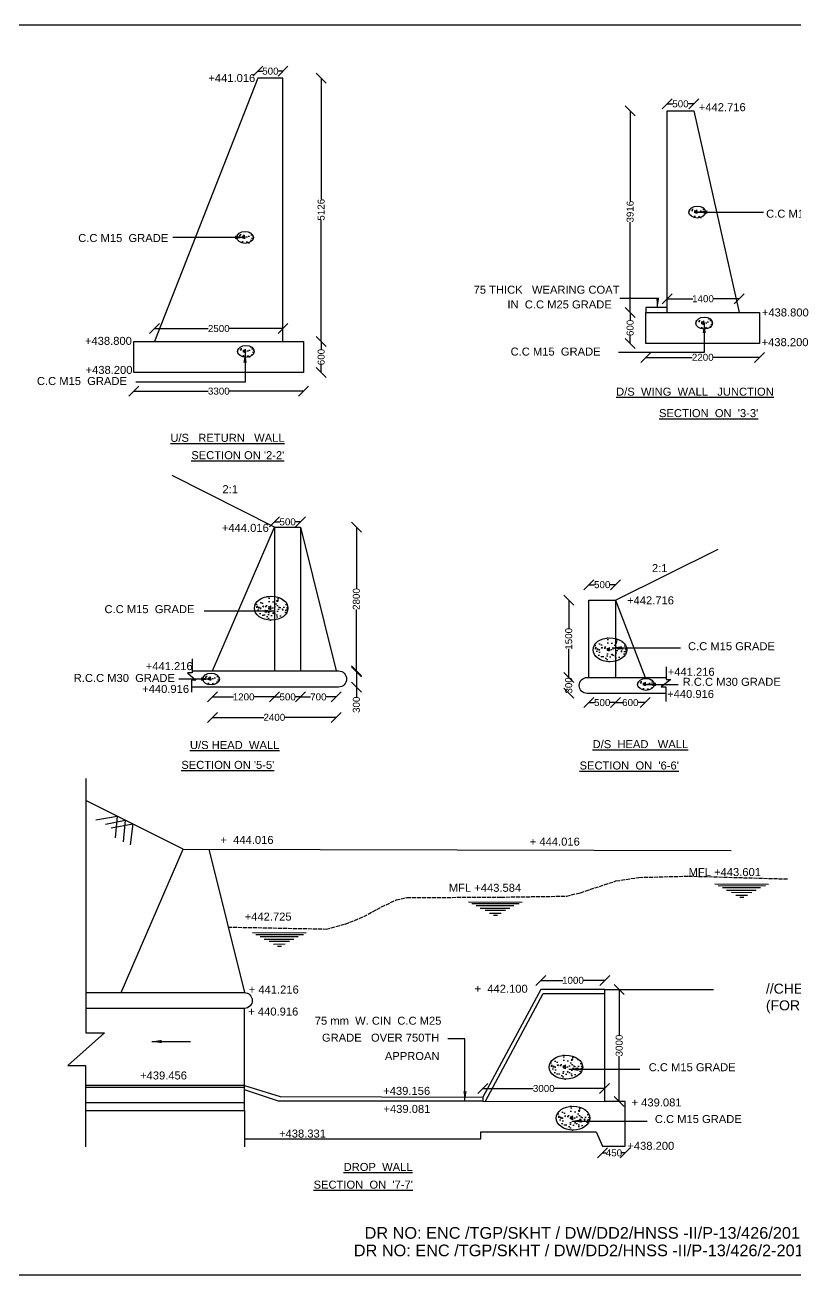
# Model space of a CAD drawing. Header units: millimetres. Extents: x 11595 to 17433, y 7827 to 11576.
# Drawn here: x 13034 to 15345, y 7827 to 11576 of the extents above; entities that cross this region are included whole.
import ezdxf

# ---------------------------------------------------------------- set-up
doc = ezdxf.new("R2010")
doc.units = ezdxf.units.MM
doc.header["$MEASUREMENT"] = 0
doc.linetypes.add('ACAD_ISO02W100', pattern=[15, 12, -3])
doc.layers.add('DIMENSION', color=7, linetype='Continuous')
doc.styles.get("Standard").update_dxf_attribs({"font": 'arial.ttf', "height": 21})
doc.dimstyles.get("Standard").update_dxf_attribs({"dimtxt": 24, "dimasz": 30, "dimexe": 0.18, "dimexo": 0.0625, "dimgap": 0.09, "dimtad": 0, "dimdec": 0, "dimzin": 0, "dimdsep": 46, "dimtxsty": 'Standard', "dimblk": 'OBLIQUE', "dimcen": 0.09, "dimse1": 1, "dimse2": 1, "dimadec": 0, "dimazin": 0, "dimtfac": 1, "dimtdec": 0, "dimtofl": 0, "dimtmove": 0, "dimatfit": 3, "dimfxl": 1, "dimtolj": 1, "dimtzin": 0, "dimarcsym": 0})

# ---------------------------------------------------------------- blocks, each defined once
blk = doc.blocks.new('_Oblique')
at = {"color": 0, "linetype": 'ByBlock', "lineweight": -2}
blk.add_line((-0.5, -0.5), (0.5, 0.5), dxfattribs=at)
blk = doc.blocks.new('*D9')
at = {"layer": 'Defpoints', "color": 0}
for p in [(13808.1, 11437.3), (13732.6, 11416.7), (13808.1, 11416.7)]:
    blk.add_point(p, dxfattribs=at)
at = {"layer": 'DIMENSION', "color": 0, "lineweight": -2}
for p, q in [((13732.6, 11437.3), (13747.1, 11437.3)), ((13808.1, 11437.3), (13793.6, 11437.3))]:
    blk.add_line(p, q, dxfattribs=at)
at = {"layer": 'DIMENSION', "color": 0, "lineweight": -2, "xscale": 30, "yscale": 30, "zscale": 30, "rotation": 180}
blk.add_blockref('_Oblique', (13732.6, 11437.3), dxfattribs=at)
at = {"layer": 'DIMENSION', "color": 0, "lineweight": -2, "xscale": 30, "yscale": 30, "zscale": 30}
blk.add_blockref('_Oblique', (13808.1, 11437.3), dxfattribs=at)
at = {"layer": 'DIMENSION', "color": 0, "insert": (13770.3, 11437.3), "char_height": 21, "attachment_point": 5}
blk.add_mtext('\\A1;500', dxfattribs=at)
blk = doc.blocks.new('*D10')
at = {"layer": 'Defpoints', "color": 0}
for p in [(13808.1, 11416.7), (13808.1, 10626.8), (13922.5, 10626.8)]:
    blk.add_point(p, dxfattribs=at)
at = {"layer": 'DIMENSION', "color": 0, "lineweight": -2}
for p, q in [((13922.5, 11416.7), (13922.5, 11053.1)), ((13922.5, 10626.8), (13922.5, 10990.3))]:
    blk.add_line(p, q, dxfattribs=at)
at = {"layer": 'DIMENSION', "color": 0, "lineweight": -2, "xscale": 30, "yscale": 30, "zscale": 30}
for p, rotation in [((13922.5, 11416.7), 90), ((13922.5, 10626.8), 270)]:
    blk.add_blockref('_Oblique', p, dxfattribs=dict(at, rotation=rotation))
at = {"layer": 'DIMENSION', "color": 0, "insert": (13922.5, 11021.7), "char_height": 21, "attachment_point": 5, "rotation": 90}
blk.add_mtext('\\A1;5126', dxfattribs=at)
blk = doc.blocks.new('*D11')
at = {"layer": 'Defpoints', "color": 0}
for p in [(13870.1, 10626.8), (13870.1, 10533.1), (13922.5, 10533.1)]:
    blk.add_point(p, dxfattribs=at)
at = {"layer": 'DIMENSION', "color": 0, "lineweight": -2}
for p, q in [((13922.5, 10626.8), (13922.5, 10603.2)), ((13922.5, 10533.1), (13922.5, 10556.6))]:
    blk.add_line(p, q, dxfattribs=at)
at = {"layer": 'DIMENSION', "color": 0, "lineweight": -2, "xscale": 30, "yscale": 30, "zscale": 30}
for p, rotation in [((13922.5, 10626.8), 90), ((13922.5, 10533.1), 270)]:
    blk.add_blockref('_Oblique', p, dxfattribs=dict(at, rotation=rotation))
at = {"layer": 'DIMENSION', "color": 0, "insert": (13922.5, 10579.9), "char_height": 21, "attachment_point": 5, "rotation": 90}
blk.add_mtext('\\A1;600', dxfattribs=at)
blk = doc.blocks.new('*D12')
at = {"layer": 'Defpoints', "color": 0}
for p in [(13808.1, 10665.3), (13422.7, 10626.8), (13808.1, 10626.8)]:
    blk.add_point(p, dxfattribs=at)
at = {"layer": 'DIMENSION', "color": 0, "lineweight": -2}
for p, q in [((13422.7, 10665.3), (13583.8, 10665.3)), ((13808.1, 10665.3), (13647, 10665.3))]:
    blk.add_line(p, q, dxfattribs=at)
at = {"layer": 'DIMENSION', "color": 0, "lineweight": -2, "xscale": 30, "yscale": 30, "zscale": 30, "rotation": 180}
blk.add_blockref('_Oblique', (13422.7, 10665.3), dxfattribs=at)
at = {"layer": 'DIMENSION', "color": 0, "lineweight": -2, "xscale": 30, "yscale": 30, "zscale": 30}
blk.add_blockref('_Oblique', (13808.1, 10665.3), dxfattribs=at)
at = {"layer": 'DIMENSION', "color": 0, "insert": (13615.4, 10665.3), "char_height": 21, "attachment_point": 5}
blk.add_mtext('\\A1;2500', dxfattribs=at)
blk = doc.blocks.new('*D13')
at = {"layer": 'Defpoints', "color": 0}
for p in [(13360.8, 10533.1), (13870.1, 10533.1), (13870.1, 10477.6)]:
    blk.add_point(p, dxfattribs=at)
at = {"layer": 'DIMENSION', "color": 0, "lineweight": -2}
for p, q in [((13360.8, 10477.6), (13584, 10477.6)), ((13870.1, 10477.6), (13646.9, 10477.6))]:
    blk.add_line(p, q, dxfattribs=at)
at = {"layer": 'DIMENSION', "color": 0, "lineweight": -2, "xscale": 30, "yscale": 30, "zscale": 30, "rotation": 180}
blk.add_blockref('_Oblique', (13360.8, 10477.6), dxfattribs=at)
at = {"layer": 'DIMENSION', "color": 0, "lineweight": -2, "xscale": 30, "yscale": 30, "zscale": 30}
blk.add_blockref('_Oblique', (13870.1, 10477.6), dxfattribs=at)
at = {"layer": 'DIMENSION', "color": 0, "insert": (13615.5, 10477.6), "char_height": 21, "attachment_point": 5}
blk.add_mtext('\\A1;3300', dxfattribs=at)
blk = doc.blocks.new('*D14')
at = {"layer": 'Defpoints', "color": 0}
for p in [(15041.2, 11339.3), (14960.5, 11318.1), (15041.2, 11318.1)]:
    blk.add_point(p, dxfattribs=at)
at = {"layer": 'DIMENSION', "color": 0, "lineweight": -2}
for p, q in [((14960.5, 11339.3), (14977.6, 11339.3)), ((15041.2, 11339.3), (15024.1, 11339.3))]:
    blk.add_line(p, q, dxfattribs=at)
at = {"layer": 'DIMENSION', "color": 0, "lineweight": -2, "xscale": 30, "yscale": 30, "zscale": 30, "rotation": 180}
blk.add_blockref('_Oblique', (14960.5, 11339.3), dxfattribs=at)
at = {"layer": 'DIMENSION', "color": 0, "lineweight": -2, "xscale": 30, "yscale": 30, "zscale": 30}
blk.add_blockref('_Oblique', (15041.2, 11339.3), dxfattribs=at)
at = {"layer": 'DIMENSION', "color": 0, "insert": (15000.8, 11339.3), "char_height": 21, "attachment_point": 5}
blk.add_mtext('\\A1;500', dxfattribs=at)
blk = doc.blocks.new('*D15')
at = {"layer": 'Defpoints', "color": 0}
for p in [(14960.5, 11318.1), (14849.8, 10713.8), (14960.5, 10713.8)]:
    blk.add_point(p, dxfattribs=at)
at = {"layer": 'DIMENSION', "color": 0, "lineweight": -2}
for p, q in [((14849.8, 11318.1), (14849.8, 11047.4)), ((14849.8, 10713.8), (14849.8, 10984.5))]:
    blk.add_line(p, q, dxfattribs=at)
at = {"layer": 'DIMENSION', "color": 0, "lineweight": -2, "xscale": 30, "yscale": 30, "zscale": 30}
for p, rotation in [((14849.8, 11318.1), 90), ((14849.8, 10713.8), 270)]:
    blk.add_blockref('_Oblique', p, dxfattribs=dict(at, rotation=rotation))
at = {"layer": 'DIMENSION', "color": 0, "insert": (14849.8, 11016), "char_height": 21, "attachment_point": 5, "rotation": 90}
blk.add_mtext('\\A1;3916', dxfattribs=at)
blk = doc.blocks.new('*D16')
at = {"layer": 'Defpoints', "color": 0}
for p in [(14897.1, 10713.8), (14849.8, 10620.9), (14897.1, 10620.9)]:
    blk.add_point(p, dxfattribs=at)
at = {"layer": 'DIMENSION', "color": 0, "lineweight": -2}
for p, q in [((14849.8, 10713.8), (14849.8, 10690.7)), ((14849.8, 10620.9), (14849.8, 10644))]:
    blk.add_line(p, q, dxfattribs=at)
at = {"layer": 'DIMENSION', "color": 0, "lineweight": -2, "xscale": 30, "yscale": 30, "zscale": 30}
for p, rotation in [((14849.8, 10713.8), 90), ((14849.8, 10620.9), 270)]:
    blk.add_blockref('_Oblique', p, dxfattribs=dict(at, rotation=rotation))
at = {"layer": 'DIMENSION', "color": 0, "insert": (14849.8, 10667.3), "char_height": 21, "attachment_point": 5, "rotation": 90}
blk.add_mtext('\\A1;600', dxfattribs=at)
blk = doc.blocks.new('*D17')
at = {"layer": 'Defpoints', "color": 0}
for p in [(14897.1, 10620.9), (15238.4, 10620.9), (15238.4, 10579)]:
    blk.add_point(p, dxfattribs=at)
at = {"layer": 'DIMENSION', "color": 0, "lineweight": -2}
for p, q in [((14897.1, 10579), (15036.2, 10579)), ((15238.4, 10579), (15099.3, 10579))]:
    blk.add_line(p, q, dxfattribs=at)
at = {"layer": 'DIMENSION', "color": 0, "lineweight": -2, "xscale": 30, "yscale": 30, "zscale": 30, "rotation": 180}
blk.add_blockref('_Oblique', (14897.1, 10579), dxfattribs=at)
at = {"layer": 'DIMENSION', "color": 0, "lineweight": -2, "xscale": 30, "yscale": 30, "zscale": 30}
blk.add_blockref('_Oblique', (15238.4, 10579), dxfattribs=at)
at = {"layer": 'DIMENSION', "color": 0, "insert": (15067.8, 10579), "char_height": 21, "attachment_point": 5}
blk.add_mtext('\\A1;2200', dxfattribs=at)
blk = doc.blocks.new('*D18')
at = {"layer": 'Defpoints', "color": 0}
for p in [(15176.6, 10754.7), (14960.5, 10713.8), (15176.6, 10713.8)]:
    blk.add_point(p, dxfattribs=at)
at = {"layer": 'DIMENSION', "color": 0, "lineweight": -2}
for p, q in [((14960.5, 10754.7), (15038.1, 10754.7)), ((15176.6, 10754.7), (15099, 10754.7))]:
    blk.add_line(p, q, dxfattribs=at)
at = {"layer": 'DIMENSION', "color": 0, "lineweight": -2, "xscale": 30, "yscale": 30, "zscale": 30, "rotation": 180}
blk.add_blockref('_Oblique', (14960.5, 10754.7), dxfattribs=at)
at = {"layer": 'DIMENSION', "color": 0, "lineweight": -2, "xscale": 30, "yscale": 30, "zscale": 30}
blk.add_blockref('_Oblique', (15176.6, 10754.7), dxfattribs=at)
at = {"layer": 'DIMENSION', "color": 0, "insert": (15068.5, 10754.7), "char_height": 21, "attachment_point": 5}
blk.add_mtext('\\A1;1400', dxfattribs=at)
blk = doc.blocks.new('*D24')
at = {"layer": 'Defpoints', "color": 0}
for p in [(13861.1, 10085.4), (13782.8, 10069.8), (13861.1, 10069.8)]:
    blk.add_point(p, dxfattribs=at)
at = {"layer": 'DIMENSION', "color": 0, "lineweight": -2}
for p, q in [((13782.8, 10085.4), (13798.7, 10085.4)), ((13861.1, 10085.4), (13845.2, 10085.4))]:
    blk.add_line(p, q, dxfattribs=at)
at = {"layer": 'DIMENSION', "color": 0, "lineweight": -2, "xscale": 30, "yscale": 30, "zscale": 30, "rotation": 180}
blk.add_blockref('_Oblique', (13782.8, 10085.4), dxfattribs=at)
at = {"layer": 'DIMENSION', "color": 0, "lineweight": -2, "xscale": 30, "yscale": 30, "zscale": 30}
blk.add_blockref('_Oblique', (13861.1, 10085.4), dxfattribs=at)
at = {"layer": 'DIMENSION', "color": 0, "insert": (13822, 10085.4), "char_height": 21, "attachment_point": 5}
blk.add_mtext('\\A1;500', dxfattribs=at)
blk = doc.blocks.new('*D25')
at = {"layer": 'Defpoints', "color": 0}
for p in [(13861.1, 10069.8), (13967.4, 9638.4), (14028.3, 9638.4)]:
    blk.add_point(p, dxfattribs=at)
at = {"layer": 'DIMENSION', "color": 0, "lineweight": -2}
for p, q in [((14028.3, 10069.8), (14028.3, 9885.7)), ((14028.3, 9638.4), (14028.3, 9822.5))]:
    blk.add_line(p, q, dxfattribs=at)
at = {"layer": 'DIMENSION', "color": 0, "lineweight": -2, "xscale": 30, "yscale": 30, "zscale": 30}
for p, rotation in [((14028.3, 10069.8), 90), ((14028.3, 9638.4), 270)]:
    blk.add_blockref('_Oblique', p, dxfattribs=dict(at, rotation=rotation))
at = {"layer": 'DIMENSION', "color": 0, "insert": (14028.3, 9854.1), "char_height": 21, "attachment_point": 5, "rotation": 90}
blk.add_mtext('\\A1;2800', dxfattribs=at)
blk = doc.blocks.new('*D26')
at = {"layer": 'Defpoints', "color": 0}
for p in [(13968.1, 9635.6), (13968.1, 9590.1), (14028.3, 9590.1)]:
    blk.add_point(p, dxfattribs=at)
at = {"layer": 'DIMENSION', "color": 0, "lineweight": -2}
for p, q in [((14028.3, 9635.6), (14028.3, 9590.1)), ((14028.3, 9590.1), (14028.3, 9560.1))]:
    blk.add_line(p, q, dxfattribs=at)
at = {"layer": 'DIMENSION', "color": 0, "lineweight": -2, "xscale": 30, "yscale": 30, "zscale": 30}
for p, rotation in [((14028.3, 9635.6), 90), ((14028.3, 9590.1), 270)]:
    blk.add_blockref('_Oblique', p, dxfattribs=dict(at, rotation=rotation))
at = {"layer": 'DIMENSION', "color": 0, "insert": (14028.3, 9536.9), "char_height": 21, "attachment_point": 5, "rotation": 90}
blk.add_mtext('\\A1;300', dxfattribs=at)
blk = doc.blocks.new('*D27')
at = {"layer": 'Defpoints', "color": 0}
for p in [(13596.9, 9638.4), (13782.8, 9638.4), (13782.8, 9560.4)]:
    blk.add_point(p, dxfattribs=at)
at = {"layer": 'DIMENSION', "color": 0, "lineweight": -2}
for p, q in [((13596.9, 9560.4), (13659.4, 9560.4)), ((13782.8, 9560.4), (13720.3, 9560.4))]:
    blk.add_line(p, q, dxfattribs=at)
at = {"layer": 'DIMENSION', "color": 0, "lineweight": -2, "xscale": 30, "yscale": 30, "zscale": 30, "rotation": 180}
blk.add_blockref('_Oblique', (13596.9, 9560.4), dxfattribs=at)
at = {"layer": 'DIMENSION', "color": 0, "lineweight": -2, "xscale": 30, "yscale": 30, "zscale": 30}
blk.add_blockref('_Oblique', (13782.8, 9560.4), dxfattribs=at)
at = {"layer": 'DIMENSION', "color": 0, "insert": (13689.9, 9560.4), "char_height": 21, "attachment_point": 5}
blk.add_mtext('\\A1;1200', dxfattribs=at)
blk = doc.blocks.new('*D28')
at = {"layer": 'Defpoints', "color": 0}
for p in [(13782.8, 9638.4), (13861.1, 9638.4), (13861.1, 9560.4)]:
    blk.add_point(p, dxfattribs=at)
at = {"layer": 'DIMENSION', "color": 0, "lineweight": -2}
for p, q in [((13782.8, 9560.4), (13798.7, 9560.4)), ((13861.1, 9560.4), (13845.2, 9560.4))]:
    blk.add_line(p, q, dxfattribs=at)
at = {"layer": 'DIMENSION', "color": 0, "lineweight": -2, "xscale": 30, "yscale": 30, "zscale": 30, "rotation": 180}
blk.add_blockref('_Oblique', (13782.8, 9560.4), dxfattribs=at)
at = {"layer": 'DIMENSION', "color": 0, "lineweight": -2, "xscale": 30, "yscale": 30, "zscale": 30}
blk.add_blockref('_Oblique', (13861.1, 9560.4), dxfattribs=at)
at = {"layer": 'DIMENSION', "color": 0, "insert": (13822, 9560.4), "char_height": 21, "attachment_point": 5}
blk.add_mtext('\\A1;500', dxfattribs=at)
blk = doc.blocks.new('*D29')
at = {"layer": 'Defpoints', "color": 0}
for p in [(13967.4, 9638.4), (13861.1, 9560.4), (13967.4, 9560.4)]:
    blk.add_point(p, dxfattribs=at)
at = {"layer": 'DIMENSION', "color": 0, "lineweight": -2}
for p, q in [((13861.1, 9560.4), (13891.1, 9560.4)), ((13967.4, 9560.4), (13937.4, 9560.4))]:
    blk.add_line(p, q, dxfattribs=at)
at = {"layer": 'DIMENSION', "color": 0, "lineweight": -2, "xscale": 30, "yscale": 30, "zscale": 30, "rotation": 180}
blk.add_blockref('_Oblique', (13861.1, 9560.4), dxfattribs=at)
at = {"layer": 'DIMENSION', "color": 0, "lineweight": -2, "xscale": 30, "yscale": 30, "zscale": 30}
blk.add_blockref('_Oblique', (13967.4, 9560.4), dxfattribs=at)
at = {"layer": 'DIMENSION', "color": 0, "insert": (13914.2, 9560.4), "char_height": 21, "attachment_point": 5}
blk.add_mtext('\\A1;700', dxfattribs=at)
blk = doc.blocks.new('*D30')
at = {"layer": 'Defpoints', "color": 0}
for p in [(13596.9, 9638.4), (13967.4, 9638.4), (13967.4, 9499.2)]:
    blk.add_point(p, dxfattribs=at)
at = {"layer": 'DIMENSION', "color": 0, "lineweight": -2}
for p, q in [((13596.9, 9499.2), (13750.6, 9499.2)), ((13967.4, 9499.2), (13813.7, 9499.2))]:
    blk.add_line(p, q, dxfattribs=at)
at = {"layer": 'DIMENSION', "color": 0, "lineweight": -2, "xscale": 30, "yscale": 30, "zscale": 30, "rotation": 180}
blk.add_blockref('_Oblique', (13596.9, 9499.2), dxfattribs=at)
at = {"layer": 'DIMENSION', "color": 0, "lineweight": -2, "xscale": 30, "yscale": 30, "zscale": 30}
blk.add_blockref('_Oblique', (13967.4, 9499.2), dxfattribs=at)
at = {"layer": 'DIMENSION', "color": 0, "insert": (13782.1, 9499.2), "char_height": 21, "attachment_point": 5}
blk.add_mtext('\\A1;2400', dxfattribs=at)
blk = doc.blocks.new('*D31')
at = {"layer": 'Defpoints', "color": 0}
for p in [(14806, 9897.1), (14726, 9850.6), (14806, 9850.6)]:
    blk.add_point(p, dxfattribs=at)
at = {"layer": 'DIMENSION', "color": 0, "lineweight": -2}
for p, q in [((14726, 9897.1), (14742.8, 9897.1)), ((14806, 9897.1), (14789.3, 9897.1))]:
    blk.add_line(p, q, dxfattribs=at)
at = {"layer": 'DIMENSION', "color": 0, "lineweight": -2, "xscale": 30, "yscale": 30, "zscale": 30, "rotation": 180}
blk.add_blockref('_Oblique', (14726, 9897.1), dxfattribs=at)
at = {"layer": 'DIMENSION', "color": 0, "lineweight": -2, "xscale": 30, "yscale": 30, "zscale": 30}
blk.add_blockref('_Oblique', (14806, 9897.1), dxfattribs=at)
at = {"layer": 'DIMENSION', "color": 0, "insert": (14766, 9897.1), "char_height": 21, "attachment_point": 5}
blk.add_mtext('\\A1;500', dxfattribs=at)
blk = doc.blocks.new('*D32')
at = {"layer": 'Defpoints', "color": 0}
for p in [(14726, 9850.6), (14665.6, 9618.9), (14726, 9618.9)]:
    blk.add_point(p, dxfattribs=at)
at = {"layer": 'DIMENSION', "color": 0, "lineweight": -2}
for p, q in [((14665.6, 9850.6), (14665.6, 9765.2)), ((14665.6, 9618.9), (14665.6, 9704.3))]:
    blk.add_line(p, q, dxfattribs=at)
at = {"layer": 'DIMENSION', "color": 0, "lineweight": -2, "xscale": 30, "yscale": 30, "zscale": 30}
for p, rotation in [((14665.6, 9850.6), 90), ((14665.6, 9618.9), 270)]:
    blk.add_blockref('_Oblique', p, dxfattribs=dict(at, rotation=rotation))
at = {"layer": 'DIMENSION', "color": 0, "insert": (14665.6, 9734.8), "char_height": 21, "attachment_point": 5, "rotation": 90}
blk.add_mtext('\\A1;1500', dxfattribs=at)
blk = doc.blocks.new('*D33')
at = {"layer": 'Defpoints', "color": 0}
for p in [(14665.6, 9618.9), (14665.6, 9571.4), (14665.6, 9571.4)]:
    blk.add_point(p, dxfattribs=at)
at = {"layer": 'DIMENSION', "color": 0, "lineweight": -2}
for p, q in [((14665.6, 9618.9), (14665.6, 9618.4)), ((14665.6, 9571.4), (14665.6, 9571.9))]:
    blk.add_line(p, q, dxfattribs=at)
at = {"layer": 'DIMENSION', "color": 0, "lineweight": -2, "xscale": 30, "yscale": 30, "zscale": 30}
for p, rotation in [((14665.6, 9618.9), 90), ((14665.6, 9571.4), 270)]:
    blk.add_blockref('_Oblique', p, dxfattribs=dict(at, rotation=rotation))
at = {"layer": 'DIMENSION', "color": 0, "insert": (14665.6, 9595.1), "char_height": 21, "attachment_point": 5, "rotation": 90}
blk.add_mtext('\\A1;300', dxfattribs=at)
blk = doc.blocks.new('*D34')
at = {"layer": 'Defpoints', "color": 0}
for p in [(14726, 9618.9), (14806, 9618.9), (14806, 9543.4)]:
    blk.add_point(p, dxfattribs=at)
at = {"layer": 'DIMENSION', "color": 0, "lineweight": -2}
for p, q in [((14726, 9543.4), (14742.8, 9543.4)), ((14806, 9543.4), (14789.3, 9543.4))]:
    blk.add_line(p, q, dxfattribs=at)
at = {"layer": 'DIMENSION', "color": 0, "lineweight": -2, "xscale": 30, "yscale": 30, "zscale": 30, "rotation": 180}
blk.add_blockref('_Oblique', (14726, 9543.4), dxfattribs=at)
at = {"layer": 'DIMENSION', "color": 0, "lineweight": -2, "xscale": 30, "yscale": 30, "zscale": 30}
blk.add_blockref('_Oblique', (14806, 9543.4), dxfattribs=at)
at = {"layer": 'DIMENSION', "color": 0, "insert": (14766, 9543.4), "char_height": 21, "attachment_point": 5}
blk.add_mtext('\\A1;500', dxfattribs=at)
blk = doc.blocks.new('*D35')
at = {"layer": 'Defpoints', "color": 0}
for p in [(14806, 9618.9), (14894.7, 9618.9), (14894.7, 9543.4)]:
    blk.add_point(p, dxfattribs=at)
at = {"layer": 'DIMENSION', "color": 0, "lineweight": -2}
for p, q in [((14806, 9543.4), (14827.1, 9543.4)), ((14894.7, 9543.4), (14873.7, 9543.4))]:
    blk.add_line(p, q, dxfattribs=at)
at = {"layer": 'DIMENSION', "color": 0, "lineweight": -2, "xscale": 30, "yscale": 30, "zscale": 30, "rotation": 180}
blk.add_blockref('_Oblique', (14806, 9543.4), dxfattribs=at)
at = {"layer": 'DIMENSION', "color": 0, "lineweight": -2, "xscale": 30, "yscale": 30, "zscale": 30}
blk.add_blockref('_Oblique', (14894.7, 9543.4), dxfattribs=at)
at = {"layer": 'DIMENSION', "color": 0, "insert": (14850.4, 9543.4), "char_height": 21, "attachment_point": 5}
blk.add_mtext('\\A1;600', dxfattribs=at)
blk = doc.blocks.new('*D41')
at = {"layer": 'Defpoints', "color": 0}
for p in [(14774.2, 8710.4), (14582.2, 8683.1), (14774.2, 8683.1)]:
    blk.add_point(p, dxfattribs=at)
at = {"layer": 'DIMENSION', "color": 0, "lineweight": -2}
for p, q in [((14582.2, 8710.4), (14647.7, 8710.4)), ((14774.2, 8710.4), (14708.6, 8710.4))]:
    blk.add_line(p, q, dxfattribs=at)
at = {"layer": 'DIMENSION', "color": 0, "lineweight": -2, "xscale": 30, "yscale": 30, "zscale": 30, "rotation": 180}
blk.add_blockref('_Oblique', (14582.2, 8710.4), dxfattribs=at)
at = {"layer": 'DIMENSION', "color": 0, "lineweight": -2, "xscale": 30, "yscale": 30, "zscale": 30}
blk.add_blockref('_Oblique', (14774.2, 8710.4), dxfattribs=at)
at = {"layer": 'DIMENSION', "color": 0, "insert": (14678.2, 8710.4), "char_height": 21, "attachment_point": 5}
blk.add_mtext('\\A1;1000', dxfattribs=at)
blk = doc.blocks.new('*D42')
at = {"layer": 'Defpoints', "color": 0}
for p in [(14774.2, 8683.1), (14773.3, 8346.7), (14817, 8346.7)]:
    blk.add_point(p, dxfattribs=at)
at = {"layer": 'DIMENSION', "color": 0, "lineweight": -2}
for p, q in [((14817, 8683.1), (14817, 8546.3)), ((14817, 8346.7), (14817, 8483.5))]:
    blk.add_line(p, q, dxfattribs=at)
at = {"layer": 'DIMENSION', "color": 0, "lineweight": -2, "xscale": 30, "yscale": 30, "zscale": 30}
for p, rotation in [((14817, 8683.1), 90), ((14817, 8346.7), 270)]:
    blk.add_blockref('_Oblique', p, dxfattribs=dict(at, rotation=rotation))
at = {"layer": 'DIMENSION', "color": 0, "insert": (14817, 8514.9), "char_height": 21, "attachment_point": 5, "rotation": 90}
blk.add_mtext('\\A1;3000', dxfattribs=at)
blk = doc.blocks.new('*D43')
at = {"layer": 'Defpoints', "color": 0}
for p in [(14773.3, 8386.1), (14408.1, 8353.9), (14773.3, 8346.7)]:
    blk.add_point(p, dxfattribs=at)
at = {"layer": 'DIMENSION', "color": 0, "lineweight": -2}
for p, q in [((14408.1, 8386.1), (14559.3, 8386.1)), ((14773.3, 8386.1), (14622.1, 8386.1))]:
    blk.add_line(p, q, dxfattribs=at)
at = {"layer": 'DIMENSION', "color": 0, "lineweight": -2, "xscale": 30, "yscale": 30, "zscale": 30, "rotation": 180}
blk.add_blockref('_Oblique', (14408.1, 8386.1), dxfattribs=at)
at = {"layer": 'DIMENSION', "color": 0, "lineweight": -2, "xscale": 30, "yscale": 30, "zscale": 30}
blk.add_blockref('_Oblique', (14773.3, 8386.1), dxfattribs=at)
at = {"layer": 'DIMENSION', "color": 0, "insert": (14590.7, 8386.1), "char_height": 21, "attachment_point": 5}
blk.add_mtext('\\A1;3000', dxfattribs=at)
blk = doc.blocks.new('*D44')
at = {"layer": 'Defpoints', "color": 0}
for p in [(14767.3, 8213.1), (14835.1, 8213.1), (14835.1, 8192.9)]:
    blk.add_point(p, dxfattribs=at)
at = {"layer": 'DIMENSION', "color": 0, "lineweight": -2}
for p, q in [((14767.3, 8192.9), (14777.5, 8192.9)), ((14835.1, 8192.9), (14824.8, 8192.9))]:
    blk.add_line(p, q, dxfattribs=at)
at = {"layer": 'DIMENSION', "color": 0, "lineweight": -2, "xscale": 30, "yscale": 30, "zscale": 30, "rotation": 180}
blk.add_blockref('_Oblique', (14767.3, 8192.9), dxfattribs=at)
at = {"layer": 'DIMENSION', "color": 0, "lineweight": -2, "xscale": 30, "yscale": 30, "zscale": 30}
blk.add_blockref('_Oblique', (14835.1, 8192.9), dxfattribs=at)
at = {"layer": 'DIMENSION', "color": 0, "insert": (14801.2, 8192.9), "char_height": 21, "attachment_point": 5}
blk.add_mtext('\\A1;450', dxfattribs=at)

msp = doc.modelspace()

# ---------------------------------------------------------------- hatches: boundary and pattern name
at = {"layer": 'DIMENSION'}
h = msp.add_hatch(dxfattribs=at)
h.set_pattern_fill('AR-CONC', color=0, scale=5, style=0)
h.set_pattern_definition([(50, (2756.71, -11.623), (35.86301, -3.137607), [3.75, -41.25]), (355, (2756.71, -11.623), (-6.93757, 37.60961), [3, -33]), (100.4514, (2759.7, -11.884), (28.92547, 34.47198), [3.18701, -35.057106]), (46.1842, (2756.71, -1.623), (53.36205, -8.27595), [5.625, -61.875]), (96.6356, (2761.16, -2.313), (46.73314, 48.7059), [4.78051, -52.58565]), (351.1842, (2756.71, -1.623), (46.7331, 48.70593), [4.5, -49.5]), (21, (2761.71, -4.123), (29.84535, -20.130945), [3.75, -41.25]), (326, (2761.71, -4.123), (12.16577, 36.2575), [3, -33]), (71.4514, (2764.2, -5.8), (42.01113, 16.126525), [3.18701, -35.057106]), (37.5, (2756.711, -11.623), (0.607993, 16.644693), [0, -32.6, 0, -33.5, 0, -33.125]), (7.5, (2756.711, -11.623), (13.153477, 19.720586), [0, -19.1, 0, -31.85, 0, -12.625]), (327.5, (2745.561, -11.623), (26.691122, -1.127744), [0, -12.5, 0, -39, 0, -51.75]), (317.5, (2740.561, -11.623), (29.15931, 5.00525), [0, -16.25, 0, -25.9, 0, -36.75])])
edge = h.paths.add_edge_path()
edge.add_ellipse((15051.4, 11014.7), major_axis=(-25, 0), ratio=0.715232, start_angle=0, end_angle=360)
h = msp.add_hatch(dxfattribs=at)
h.set_pattern_fill('AR-CONC', color=0, scale=5, style=0)
h.set_pattern_definition([(50, (1399.598, -87.482), (35.86301, -3.137607), [3.75, -41.25]), (355, (1399.598, -87.48), (-6.93757, 37.60961), [3, -33]), (100.4514, (1402.586, -87.743), (28.92547, 34.47198), [3.18701, -35.057106]), (46.1842, (1399.598, -77.48), (53.36205, -8.27595), [5.625, -61.875]), (96.6356, (1404.045, -78.17), (46.73314, 48.7059), [4.78051, -52.58565]), (351.1842, (1399.6, -77.48), (46.7331, 48.70593), [4.5, -49.5]), (21, (1404.598, -79.982), (29.84535, -20.130945), [3.75, -41.25]), (326, (1404.598, -79.98), (12.16577, 36.2575), [3, -33]), (71.4514, (1407.085, -81.66), (42.01113, 16.126525), [3.18701, -35.057106]), (37.5, (1399.598, -87.482), (0.607993, 16.644693), [0, -32.6, 0, -33.5, 0, -33.125]), (7.5, (1399.598, -87.482), (13.153477, 19.720586), [0, -19.1, 0, -31.85, 0, -12.625]), (327.5, (1388.448, -87.482), (26.691122, -1.127744), [0, -12.5, 0, -39, 0, -51.75]), (317.5, (1383.448, -87.482), (29.15931, 5.00525), [0, -16.25, 0, -25.9, 0, -36.75])])
edge = h.paths.add_edge_path()
edge.add_ellipse((13694.2, 10938.8), major_axis=(-25, 0), ratio=0.715232, start_angle=0, end_angle=360)
h = msp.add_hatch(dxfattribs=at)
h.set_pattern_fill('AR-CONC', color=0, scale=5, style=0)
h.set_pattern_definition([(50, (2777.57, -344.752), (35.86301, -3.137607), [3.75, -41.25]), (355, (2777.57, -344.752), (-6.93757, 37.60961), [3, -33]), (100.4514, (2780.56, -345.013), (28.92547, 34.47198), [3.18701, -35.057106]), (46.1842, (2777.57, -334.75), (53.36205, -8.27595), [5.625, -61.875]), (96.6356, (2782.02, -335.44), (46.73314, 48.7059), [4.78051, -52.58565]), (351.1842, (2777.57, -334.75), (46.7331, 48.70593), [4.5, -49.5]), (21, (2782.57, -337.252), (29.84535, -20.130945), [3.75, -41.25]), (326, (2782.57, -337.252), (12.16577, 36.2575), [3, -33]), (71.4514, (2785.058, -338.93), (42.01113, 16.126525), [3.18701, -35.057106]), (37.5, (2777.571, -344.752), (0.607993, 16.644693), [0, -32.6, 0, -33.5, 0, -33.125]), (7.5, (2777.57, -344.752), (13.153477, 19.720586), [0, -19.1, 0, -31.85, 0, -12.625]), (327.5, (2766.421, -344.752), (26.691122, -1.127744), [0, -12.5, 0, -39, 0, -51.75]), (317.5, (2761.42, -344.752), (29.15931, 5.00525), [0, -16.25, 0, -25.9, 0, -36.75])])
edge = h.paths.add_edge_path()
edge.add_ellipse((15072.2, 10681.6), major_axis=(-25, 0), ratio=0.715232, start_angle=0, end_angle=360)
h = msp.add_hatch(dxfattribs=at)
h.set_pattern_fill('AR-CONC', color=0, scale=5, style=0)
h.set_pattern_definition([(50, (1402.16, -429.482), (35.86301, -3.137607), [3.75, -41.25]), (355, (1402.16, -429.48), (-6.93757, 37.60961), [3, -33]), (100.4514, (1405.148, -429.743), (28.92547, 34.47198), [3.18701, -35.057106]), (46.1842, (1402.16, -419.48), (53.36205, -8.27595), [5.625, -61.875]), (96.6356, (1406.606, -420.17), (46.73314, 48.7059), [4.78051, -52.58565]), (351.1842, (1402.16, -419.48), (46.7331, 48.70593), [4.5, -49.5]), (21, (1407.16, -421.982), (29.84535, -20.130945), [3.75, -41.25]), (326, (1407.16, -421.98), (12.16577, 36.2575), [3, -33]), (71.4514, (1409.647, -423.66), (42.01113, 16.126525), [3.18701, -35.057106]), (37.5, (1402.16, -429.482), (0.607993, 16.644693), [0, -32.6, 0, -33.5, 0, -33.125]), (7.5, (1402.16, -429.482), (13.153477, 19.720586), [0, -19.1, 0, -31.85, 0, -12.625]), (327.5, (1391.01, -429.482), (26.691122, -1.127744), [0, -12.5, 0, -39, 0, -51.75]), (317.5, (1386.01, -429.482), (29.15931, 5.00525), [0, -16.25, 0, -25.9, 0, -36.75])])
edge = h.paths.add_edge_path()
edge.add_ellipse((13696.8, 10596.8), major_axis=(-25, 0), ratio=0.715232, start_angle=0, end_angle=360)
h = msp.add_hatch(dxfattribs=at)
h.set_pattern_fill('AR-CONC', color=0, scale=5, style=0)
h.set_pattern_definition([(50, (1477.99, -1199.876), (35.86301, -3.137607), [3.75, -41.25]), (355, (1477.99, -1199.876), (-6.93757, 37.60961), [3, -33]), (100.4514, (1480.98, -1200.138), (28.92547, 34.47198), [3.18701, -35.057106]), (46.1842, (1477.99, -1189.876), (53.36205, -8.27595), [5.625, -61.875]), (96.6356, (1482.44, -1190.566), (46.73314, 48.7059), [4.78051, -52.58565]), (351.1842, (1477.99, -1189.876), (46.7331, 48.70593), [4.5, -49.5]), (21, (1482.99, -1192.376), (29.84535, -20.130945), [3.75, -41.25]), (326, (1482.99, -1192.376), (12.16577, 36.2575), [3, -33]), (71.4514, (1485.478, -1194.054), (42.01113, 16.126525), [3.18701, -35.057106]), (37.5, (1477.991, -1199.876), (0.607993, 16.644693), [0, -32.6, 0, -33.5, 0, -33.125]), (7.5, (1477.99, -1199.876), (13.153477, 19.720586), [0, -19.1, 0, -31.85, 0, -12.625]), (327.5, (1466.841, -1199.876), (26.691122, -1.127744), [0, -12.5, 0, -39, 0, -51.75]), (317.5, (1461.84, -1199.876), (29.15931, 5.00525), [0, -16.25, 0, -25.9, 0, -36.75])])
edge = h.paths.add_edge_path()
edge.add_ellipse((13772.6, 9826.5), major_axis=(50.5, 0), ratio=0.711515, start_angle=0, end_angle=360)
h = msp.add_hatch(dxfattribs=at)
h.set_pattern_fill('AR-CONC', color=0, scale=5, style=0)
h.set_pattern_definition([(50, (2494.386, -1324.302), (35.86301, -3.137607), [3.75, -41.25]), (355, (2494.386, -1324.3), (-6.93757, 37.60961), [3, -33]), (100.4514, (2497.374, -1324.563), (28.92547, 34.47198), [3.18701, -35.057106]), (46.1842, (2494.386, -1314.3), (53.36205, -8.27595), [5.625, -61.875]), (96.6356, (2498.833, -1314.99), (46.73314, 48.7059), [4.78051, -52.58565]), (351.1842, (2494.386, -1314.3), (46.7331, 48.70593), [4.5, -49.5]), (21, (2499.386, -1316.802), (29.84535, -20.130945), [3.75, -41.25]), (326, (2499.386, -1316.8), (12.16577, 36.2575), [3, -33]), (71.4514, (2501.873, -1318.48), (42.01113, 16.126525), [3.18701, -35.057106]), (37.5, (2494.386, -1324.302), (0.607993, 16.644693), [0, -32.6, 0, -33.5, 0, -33.125]), (7.5, (2494.386, -1324.302), (13.153477, 19.720586), [0, -19.1, 0, -31.85, 0, -12.625]), (327.5, (2483.236, -1324.302), (26.691122, -1.127744), [0, -12.5, 0, -39, 0, -51.75]), (317.5, (2478.236, -1324.302), (29.15931, 5.00525), [0, -16.25, 0, -25.9, 0, -36.75])])
edge = h.paths.add_edge_path()
edge.add_ellipse((14789, 9702), major_axis=(50.5, 0), ratio=0.711515, start_angle=0, end_angle=360)
h = msp.add_hatch(dxfattribs=at)
h.set_pattern_fill('AR-CONC', color=0, scale=5, style=0)
h.set_pattern_definition([(50, (1297.55, -1412.16), (35.86301, -3.137607), [3.75, -41.25]), (355, (1297.55, -1412.16), (-6.93757, 37.60961), [3, -33]), (100.4514, (1300.54, -1412.422), (28.92547, 34.47198), [3.18701, -35.057106]), (46.1842, (1297.55, -1402.16), (53.36205, -8.27595), [5.625, -61.875]), (96.6356, (1301.997, -1402.85), (46.73314, 48.7059), [4.78051, -52.58565]), (351.1842, (1297.55, -1402.16), (46.7331, 48.70593), [4.5, -49.5]), (21, (1302.55, -1404.66), (29.84535, -20.130945), [3.75, -41.25]), (326, (1302.55, -1404.66), (12.16577, 36.2575), [3, -33]), (71.4514, (1305.037, -1406.34), (42.01113, 16.126525), [3.18701, -35.057106]), (37.5, (1297.55, -1412.161), (0.607993, 16.644693), [0, -32.6, 0, -33.5, 0, -33.125]), (7.5, (1297.55, -1412.161), (13.153477, 19.720586), [0, -19.1, 0, -31.85, 0, -12.625]), (327.5, (1286.4, -1412.161), (26.691122, -1.127744), [0, -12.5, 0, -39, 0, -51.75]), (317.5, (1281.4, -1412.16), (29.15931, 5.00525), [0, -16.25, 0, -25.9, 0, -36.75])])
edge = h.paths.add_edge_path()
edge.add_ellipse((13592.2, 9614.2), major_axis=(-25, 0), ratio=0.715232, start_angle=0, end_angle=360)
h = msp.add_hatch(dxfattribs=at)
h.set_pattern_fill('AR-CONC', color=0, scale=5, style=0)
h.set_pattern_definition([(50, (2602.594, -1428.275), (35.86301, -3.137607), [3.75, -41.25]), (355, (2602.594, -1428.275), (-6.93757, 37.60961), [3, -33]), (100.4514, (2605.583, -1428.537), (28.92547, 34.47198), [3.18701, -35.057106]), (46.1842, (2602.594, -1418.275), (53.36205, -8.27595), [5.625, -61.875]), (96.6356, (2607.04, -1418.965), (46.73314, 48.7059), [4.78051, -52.58565]), (351.1842, (2602.594, -1418.275), (46.7331, 48.70593), [4.5, -49.5]), (21, (2607.594, -1420.775), (29.84535, -20.130945), [3.75, -41.25]), (326, (2607.594, -1420.775), (12.16577, 36.2575), [3, -33]), (71.4514, (2610.08, -1422.453), (42.01113, 16.126525), [3.18701, -35.057106]), (37.5, (2602.594, -1428.275), (0.607993, 16.644693), [0, -32.6, 0, -33.5, 0, -33.125]), (7.5, (2602.594, -1428.275), (13.153477, 19.720586), [0, -19.1, 0, -31.85, 0, -12.625]), (327.5, (2591.444, -1428.275), (26.691122, -1.127744), [0, -12.5, 0, -39, 0, -51.75]), (317.5, (2586.444, -1428.275), (29.15931, 5.00525), [0, -16.25, 0, -25.9, 0, -36.75])])
edge = h.paths.add_edge_path()
edge.add_ellipse((14897.2, 9598.1), major_axis=(-25, 0), ratio=0.715232, start_angle=0, end_angle=360)
h = msp.add_hatch(dxfattribs=at)
h.set_pattern_fill('AR-CONC', color=0, scale=5, style=0)
h.set_pattern_definition([(50, (2362.244, -2576.192), (35.86301, -3.137607), [3.75, -41.25]), (355, (2362.244, -2576.192), (-6.93757, 37.60961), [3, -33]), (100.4514, (2365.232, -2576.454), (28.92547, 34.47198), [3.18701, -35.057106]), (46.1842, (2362.244, -2566.19), (53.36205, -8.27595), [5.625, -61.875]), (96.6356, (2366.69, -2566.88), (46.73314, 48.7059), [4.78051, -52.58565]), (351.1842, (2362.244, -2566.19), (46.7331, 48.70593), [4.5, -49.5]), (21, (2367.244, -2568.692), (29.84535, -20.130945), [3.75, -41.25]), (326, (2367.244, -2568.692), (12.16577, 36.2575), [3, -33]), (71.4514, (2369.73, -2570.37), (42.01113, 16.126525), [3.18701, -35.057106]), (37.5, (2362.244, -2576.192), (0.607993, 16.644693), [0, -32.6, 0, -33.5, 0, -33.125]), (7.5, (2362.244, -2576.192), (13.153477, 19.720586), [0, -19.1, 0, -31.85, 0, -12.625]), (327.5, (2351.094, -2576.192), (26.691122, -1.127744), [0, -12.5, 0, -39, 0, -51.75]), (317.5, (2346.094, -2576.192), (29.15931, 5.00525), [0, -16.25, 0, -25.9, 0, -36.75])])
edge = h.paths.add_edge_path()
edge.add_ellipse((14656.9, 8450.1), major_axis=(50.5, 0), ratio=0.711515, start_angle=0, end_angle=360)
h = msp.add_hatch(dxfattribs=at)
h.set_pattern_fill('AR-CONC', color=0, scale=5, style=0)
h.set_pattern_definition([(50, (2383.847, -2729.145), (35.86301, -3.137607), [3.75, -41.25]), (355, (2383.847, -2729.145), (-6.93757, 37.60961), [3, -33]), (100.4514, (2386.836, -2729.407), (28.92547, 34.47198), [3.18701, -35.057106]), (46.1842, (2383.847, -2719.145), (53.36205, -8.27595), [5.625, -61.875]), (96.6356, (2388.294, -2719.835), (46.73314, 48.7059), [4.78051, -52.58565]), (351.1842, (2383.85, -2719.145), (46.7331, 48.70593), [4.5, -49.5]), (21, (2388.847, -2721.645), (29.84535, -20.130945), [3.75, -41.25]), (326, (2388.847, -2721.645), (12.16577, 36.2575), [3, -33]), (71.4514, (2391.334, -2723.323), (42.01113, 16.126525), [3.18701, -35.057106]), (37.5, (2383.847, -2729.145), (0.607993, 16.644693), [0, -32.6, 0, -33.5, 0, -33.125]), (7.5, (2383.847, -2729.145), (13.153477, 19.720586), [0, -19.1, 0, -31.85, 0, -12.625]), (327.5, (2372.697, -2729.145), (26.691122, -1.127744), [0, -12.5, 0, -39, 0, -51.75]), (317.5, (2367.697, -2729.145), (29.15931, 5.00525), [0, -16.25, 0, -25.9, 0, -36.75])])
edge = h.paths.add_edge_path()
edge.add_ellipse((14678.5, 8297.2), major_axis=(50.5, 0), ratio=0.711515, start_angle=0, end_angle=360)

# ---------------------------------------------------------------- linework, layer by layer
at = {"layer": 'DIMENSION', "color": 0}
for points in [[(11595.1, 11575.8), (17425.6, 11575.8), (17425.6, 7826.7), (11595.1, 7826.7)], [(14897.1, 10713.8), (14960.5, 10713.8), (14960.5, 10728.3), (14897.1, 10728.3)], [(14897.1, 10713.8), (15238.4, 10713.8), (15238.4, 10620.9), (14897.1, 10620.9)], [(13360.8, 10626.8), (13870.1, 10626.8), (13870.1, 10533.1), (13360.8, 10533.1)]]:
    msp.add_lwpolyline(points, close=True, dxfattribs=at)
for points in [[(13808.1, 10626.8), (13808.1, 11416.7), (13732.6, 11416.7), (13422.7, 10626.8)], [(14960.5, 10728.3), (14960.5, 11318.1), (15041.2, 11318.1), (15176.6, 10713.8)], [(13782.8, 10069.8), (13475.5, 10225)], [(13596.9, 9638.4), (13782.8, 10069.8), (13861.1, 10069.8), (13967.4, 9638.4)], [(13782.8, 10069.8), (13782.8, 9638.4)], [(13861.1, 10069.8), (13861.1, 9638.4)], [(14726, 9618.9), (14726, 9850.6), (14806, 9850.6), (15113.9, 10003.7)], [(14806, 9850.6), (14894.7, 9618.9)], [(14806, 9850.6), (14806, 9618.9)], [(13535.5, 9674.5), (13535.5, 9632.9), (13521.5, 9632.9), (13546.7, 9611.1), (13533.5, 9611.1), (13533.5, 9574.5)], [(14957.6, 9650.5), (14957.6, 9612.7), (14971.9, 9612.7), (14943, 9590.6), (14957, 9590.6), (14957, 9546.6)], [(13216.5, 9315.4), (13216.5, 8552.9), (13272.9, 8552.9), (13162.7, 8455.2), (13215.7, 8455.2), (13215.7, 8210.8)], [(13322.9, 8673.7), (13508.3, 9104.4), (13216.5, 9249.9)], [(13246.4, 9191.6), (13310.8, 9202.9), (13304.4, 9138.2)], [(13275.4, 9179.2), (13334.5, 9191.1), (13328.3, 9125.8)], [(13292.7, 9168), (13357.9, 9179.4), (13349.3, 9116.6)], [(13508.3, 9104.4), (15152.9, 9100)], [(13585.3, 9104.2), (13692.2, 8673.7)], [(15104.3, 9000.1), (15264.9, 8999.1)], [(15114.3, 8994.3), (15256.5, 8994.6)], [(15240.6, 8987.8), (15127, 8988.1)], [(15139.3, 8980.9), (15227.9, 8980.6)], [(15215.2, 8973.4), (15153.9, 8973.7)], [(15166.9, 8965.8), (15201.7, 8966.2)], [(14365, 8946.3), (14525.6, 8945.3)], [(14374.9, 8940.5), (14517.1, 8940.8)], [(14501.3, 8934), (14387.7, 8934.3)], [(14399.9, 8927.1), (14488.6, 8926.8)], [(15191.4, 8958.8), (15178.9, 8959)], [(14475.8, 8919.6), (14414.6, 8919.9)], [(14427.5, 8911.9), (14462.4, 8912.4)], [(14452, 8905), (14439.5, 8905.2)], [(13717, 8853.5), (13877.6, 8852.5)], [(13727, 8847.7), (13869.2, 8847.9)], [(13853.3, 8841.2), (13739.7, 8841.4)], [(13752, 8834.2), (13840.6, 8834)], [(13827.9, 8826.8), (13766.6, 8827)], [(13779.6, 8819.1), (13814.4, 8819.6)], [(13804.1, 8812.2), (13791.6, 8812.4)], [(13692.6, 8235.6), (14402.2, 8235.6), (14402.2, 8256.6), (14747.7, 8256.6), (14767.3, 8213.1), (14835.1, 8213.1), (14835.1, 8346.7), (14774.2, 8346.7), (14774.2, 8683.1), (15099.9, 8683.1)], [(14774.2, 8683.1), (14582.2, 8683.1), (14408.1, 8360.3), (14408.1, 8347.6), (14774.2, 8346.7)], [(14415.4, 8347.6), (14588.7, 8671.4), (14774.2, 8671.4)], [(13692.6, 8320), (13692.6, 8626.4), (13216.5, 8626.4)], [(13692.6, 8395.5), (13215.7, 8395.5)], [(13692.6, 8388.6), (13215.7, 8388.6)], [(13692.6, 8395.5), (13799.8, 8362.4), (14408.1, 8360.3)], [(14408.1, 8347.6), (13795.1, 8347.6), (13692.6, 8381.7)], [(13692.6, 8343), (13215.7, 8343)], [(13215.7, 8320), (13692.6, 8320), (13692.6, 8211.3)]]:
    msp.add_lwpolyline(points, dxfattribs=at)
for points in [[(13535.5, 9638.4), (13974.9, 9638.4, -1), (13974.9, 9590.1), (13533.5, 9590.1)], [(14957, 9570.9), (14721.2, 9570.9, -1), (14721.2, 9618.9), (14957.6, 9618.9)], [(13216.5, 8673.7), (13692.2, 8673.7, -0.993179), (13692.6, 8626.4, -0.006845)]]:
    msp.add_lwpolyline(points, format="xyb", dxfattribs=at)
at = {"layer": 'DIMENSION', "color": 0, "linetype": 'ACAD_ISO02W100'}
msp.add_lwpolyline([(13643.4, 8870.3), (13937.9, 8864.4), (13995.1, 8879), (14050.2, 8901.7), (14103.9, 8930.5), (14148.2, 8951.9), (14180.8, 8958.8), (14462.8, 8960.1), (14659.1, 8963.1), (14700.9, 8973.3), (14807.3, 9008.6), (14876.1, 9019.2), (15025.3, 9023.2), (15324.4, 9014.5)], dxfattribs=at)
at = {"layer": 'DIMENSION', "color": 0}
for centre, major_axis, ratio in [((15051.4, 11014.7), (-25, 0), 0.715232), ((13694.2, 10938.8), (-25, 0), 0.715232), ((15072.2, 10681.6), (-25, 0), 0.715232), ((13696.8, 10596.8), (-25, 0), 0.715232), ((13772.6, 9826.5), (50.5, 0), 0.711515), ((14789, 9702), (50.5, 0), 0.711515), ((13592.2, 9614.2), (-25, 0), 0.715232), ((14897.2, 9598.1), (-25, 0), 0.715232), ((14656.9, 8450.1), (50.5, 0), 0.711515), ((14678.5, 8297.2), (50.5, 0), 0.711515)]:
    msp.add_ellipse(centre, major_axis=major_axis, ratio=ratio, dxfattribs=at)

# ---------------------------------------------------------------- texts
for s, height, p in [('+441.016', 24, (13584.1, 11404.8)), ('+442.716', 24, (15055.9, 11317.3)), ('C.C M15  GRADE', 24, (15258, 10997.8)), ('C.C M15  GRADE', 24, (13193.6, 10924.9)), ('75 THICK   WEARING COAT', 24, (14380.1, 10769.9)), ('IN  C.C M25 GRADE', 24, (14481.7, 10725.7)), ('+438.800', 24, (15245.1, 10701.6)), ('+438.800', 24, (13213.8, 10616.4)), ('+438.200', 24, (15244.4, 10612.5)), ('C.C M15  GRADE', 24, (14491.1, 10584.3)), ('+438.200', 24, (13215.6, 10529.3)), ('C.C M15  GRADE', 24, (13069.6, 10496)), ('%%UD/S  WING  WALL   JUNCTION', 24, (14807.8, 10464)), ("%%USECTION  ON  '3-3'", 24, (14936.5, 10399.7)), ('%%UU/S   RETURN   WALL', 24, (13470.1, 10325.6)), ("%%USECTION ON '2-2'", 24, (13532.9, 10273.6)), ('2:1', 24, (13626.4, 10171.6)), ('+444.016', 24, (13624.7, 10055.6)), ('2:1', 24, (14915.4, 9934.9)), ('+442.716', 24, (14840.6, 9838.2)), ('C.C M15  GRADE', 24, (13272.4, 9811.8)), ('C.C M15 GRADE', 24, (15023.6, 9700.6)), ('+441.216', 24, (13396.3, 9640.9)), ('+441.216', 24, (14962.7, 9623.8)), ('R.C.C M30  GRADE', 24, (13180.1, 9605.4)), ('R.C.C M30 GRADE', 24, (15007.5, 9593.8)), ('+440.916', 24, (13385.5, 9572.5)), ('+440.916', 24, (14960.8, 9557.4)), ('%%UU/S HEAD  WALL', 24, (13528.9, 9404.2)), ('%%UD/S  HEAD   WALL', 24, (14737.2, 9406.9)), ("%%USECTION ON '5-5'", 24, (13502.9, 9344.7)), ("%%USECTION  ON  '6-6'", 24, (14698.2, 9342.9)), ('+  444.016', 24, (13620.4, 9119.6)), ('+ 444.016', 24, (14548.7, 9114.5)), ('MFL +443.601', 24, (15025.3, 9023.2)), ('MFL +443.584', 24, (14305.7, 8976)), ('+442.725', 24, (13693.1, 8889.6)), ('+ 441.216', 24, (13705.4, 8670.9)), ('+  442.100', 24, (14383, 8673.3)), ('+ 440.916', 24, (13703.9, 8604.9)), ('75 mm  W. CIN  C.C M25', 24, (13903.5, 8577.4)), ('GRADE   OVER 750TH', 24, (13925, 8526.6)), ('APPROAN', 24, (14113.9, 8471.5)), ('+439.456', 24, (13379.1, 8413.2)), ('C.C M15 GRADE', 24, (14905.6, 8437.9)), ('+439.156', 24, (14108.9, 8367)), ('+439.081', 24, (14109.6, 8312.8)), ('+ 439.081', 24, (14854.1, 8332.2)), ('C.C M15 GRADE', 24, (14924, 8282.5)), ('+438.331', 24, (13796.2, 8238.9)), ('+438.200', 24, (14841.5, 8202.2)), ('%%UDROP  WALL', 24, (13990.1, 8138.8)), ("%%USECTION  ON  '7-7'", 24, (13899.9, 8085.8)), ('DR NO: ENC /TGP/SKHT / DW/DD2/HNSS -II/P-13/426/2011:  DATE24-06-2011.', 35, (14052.9, 7935.5)), ('DR NO: ENC /TGP/SKHT / DW/DD2/HNSS -II/P-13/426/2-2011:  DATE24-06-2011.', 35, (14020.5, 7883))]:
    msp.add_text(s, height=height, dxfattribs=at).set_placement(p)
at = {"layer": 'DIMENSION', "color": 0, "insert": (15257.3, 8700.5), "char_height": 30, "width": 558.672, "attachment_point": 1}
msp.add_mtext('//CHECK PRINT COPY// (FOR OFFICE USE ONLY) ', dxfattribs=at)

# ---------------------------------------------------------------- dimensions: what is measured, and where the dimension line sits
at = {"layer": 'DIMENSION', "color": 0}
for base, p1, p2, text, picture, middle in [((13808.1, 11437.3), (13732.6, 11416.7), (13808.1, 11416.7), '500', '*D9', (13770.3, 11437.3)), ((15041.2, 11339.3), (14960.5, 11318.1), (15041.2, 11318.1), '500', '*D14', (15000.8, 11339.3)), ((15176.6, 10754.7), (14960.5, 10713.8), (15176.6, 10713.8), '1400', '*D18', (15068.5, 10754.7)), ((13808.1, 10665.3), (13422.7, 10626.8), (13808.1, 10626.8), '2500', '*D12', (13615.4, 10665.3)), ((15238.4, 10579), (14897.1, 10620.9), (15238.4, 10620.9), '2200', '*D17', (15067.8, 10579)), ((13870.1, 10477.6), (13360.8, 10533.1), (13870.1, 10533.1), '3300', '*D13', (13615.5, 10477.6)), ((13861.1, 10085.4), (13782.8, 10069.8), (13861.1, 10069.8), '500', '*D24', (13822, 10085.4)), ((14806, 9897.1), (14726, 9850.6), (14806, 9850.6), '500', '*D31', (14766, 9897.1)), ((13782.8, 9560.4), (13596.9, 9638.4), (13782.8, 9638.4), '1200', '*D27', (13689.9, 9560.4)), ((13967.4, 9499.2), (13596.9, 9638.4), (13967.4, 9638.4), '2400', '*D30', (13782.1, 9499.2)), ((13861.1, 9560.4), (13782.8, 9638.4), (13861.1, 9638.4), '500', '*D28', (13822, 9560.4)), ((13967.4, 9560.4), (13861.1, 9560.4), (13967.4, 9638.4), '700', '*D29', (13914.2, 9560.4)), ((14806, 9543.4), (14726, 9618.9), (14806, 9618.9), '500', '*D34', (14766, 9543.4)), ((14894.7, 9543.4), (14806, 9618.9), (14894.7, 9618.9), '600', '*D35', (14850.4, 9543.4)), ((14774.2, 8710.4), (14582.2, 8683.1), (14774.2, 8683.1), '1000', '*D41', (14678.2, 8710.4)), ((14773.3, 8386.1), (14408.1, 8353.9), (14773.3, 8346.7), '3000', '*D43', (14590.7, 8386.1)), ((14835.1, 8192.9), (14767.3, 8213.1), (14835.1, 8213.1), '450', '*D44', (14801.2, 8192.9))]:
    dim = msp.add_linear_dim(base=base, p1=p1, p2=p2, text=text, dimstyle='Standard', dxfattribs=at)
    dim.commit()
    dim.dimension.update_dxf_attribs({"geometry": picture, "text_midpoint": middle})
for base, p1, p2, text, picture, middle in [((13922.5, 10626.8), (13808.1, 11416.7), (13808.1, 10626.8), '5126', '*D10', (13922.5, 11021.7)), ((14849.8, 10713.8), (14960.5, 11318.1), (14960.5, 10713.8), '3916', '*D15', (14849.8, 11016)), ((14849.8, 10620.9), (14897.1, 10713.8), (14897.1, 10620.9), '600', '*D16', (14849.8, 10667.3)), ((13922.5, 10533.1), (13870.1, 10626.8), (13870.1, 10533.1), '600', '*D11', (13922.5, 10579.9)), ((14028.3, 9638.4), (13861.1, 10069.8), (13967.4, 9638.4), '2800', '*D25', (14028.3, 9854.1)), ((14665.6, 9618.9), (14726, 9850.6), (14726, 9618.9), '1500', '*D32', (14665.6, 9734.8)), ((14028.3, 9590.1), (13968.1, 9635.6), (13968.1, 9590.1), '300', '*D26', (14028.3, 9536.9)), ((14665.6, 9571.4), (14665.6, 9618.9), (14665.6, 9571.4), '300', '*D33', (14665.6, 9595.1)), ((14817, 8346.7), (14774.2, 8683.1), (14773.3, 8346.7), '3000', '*D42', (14817, 8514.9))]:
    dim = msp.add_linear_dim(base=base, p1=p1, p2=p2, angle=90, text=text, dimstyle='Standard', dxfattribs=at)
    dim.commit()
    dim.dimension.update_dxf_attribs({"geometry": picture, "text_midpoint": middle})

# ---------------------------------------------------------------- leaders
for points in [[(15051.4, 11014.7), (15250, 11014.7)], [(13694.2, 10938.8), (13477, 10938.8)], [(14932.3, 10728.3), (14932.3, 10755), (14819.3, 10755)], [(15072.2, 10681.6), (15072.2, 10593.7), (14814.5, 10593.7)], [(13694.2, 10593.3), (13694.2, 10504.2), (13366.9, 10504.2)], [(13782.8, 9817.4), (13571.6, 9817.4)], [(14795.6, 9707.6), (15000.5, 9707.6)], [(13592.2, 9614.2), (13495.9, 9614.2)], [(14897.2, 9598.1), (14994.3, 9598.1)], [(13414.3, 8526.9), (13530.3, 8526.9)], [(14354.2, 8347.6), (14354.2, 8535.4), (14302.9, 8535.4)], [(14665.6, 8443.9), (14878.8, 8443.9)], [(14674.4, 8288.6), (14900.6, 8288.6)]]:
    msp.add_leader(points, dimstyle='Standard', override={"dimgap": 0.09, "dimtad": 0}, dxfattribs=at)

doc.saveas('drawing.dxf')
